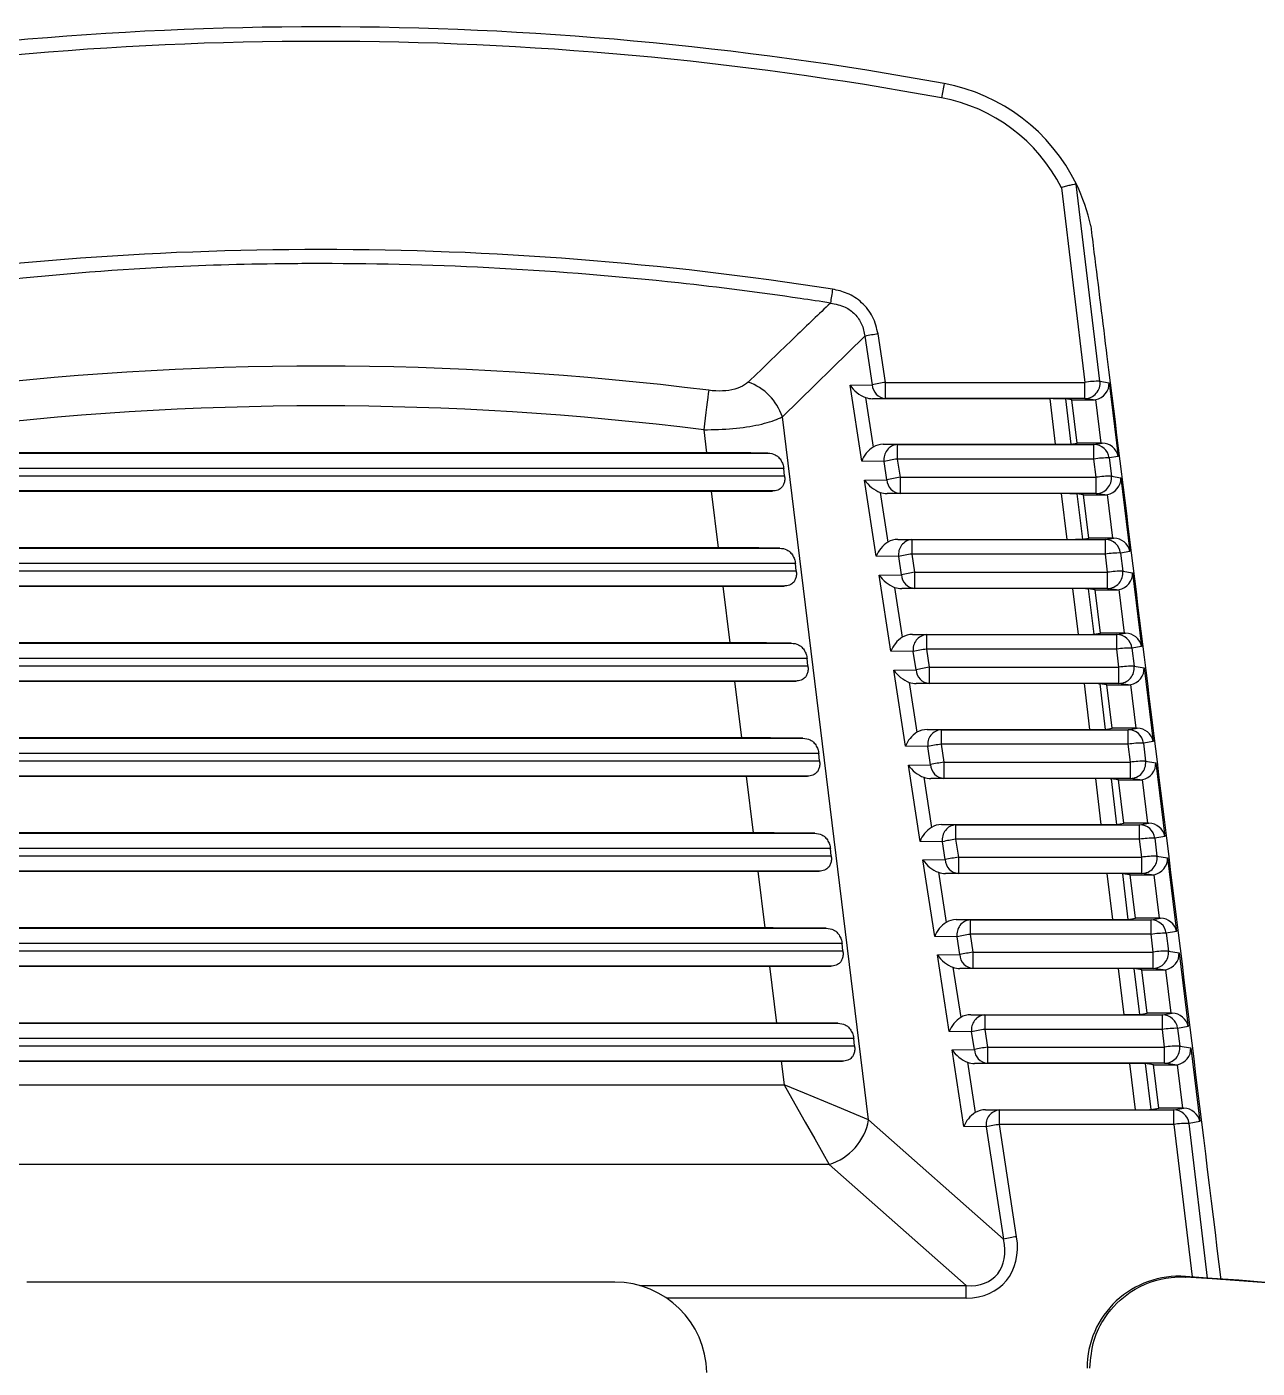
# Model space of a CAD drawing. Extents: x 7 to 135, y 1 to 99.
# Drawn here: x 57.004 to 57.807, y 49.5 to 50.375 of the extents above; entities that cross this region are included whole.
import ezdxf

# ---------------------------------------------------------------- set-up
doc = ezdxf.new("R2010")
doc.units = 0
doc.header["$MEASUREMENT"] = 0
doc.layers.add('OBJECT', color=7, linetype='CONTINUOUS')

msp = doc.modelspace()

# ---------------------------------------------------------------- linework, layer by layer
at = {"layer": 'OBJECT'}
for p, q in [((57.67956, 50.27001), (57.6948, 50.14303)), ((57.70471, 50.14372), (57.68927, 50.2724)), ((57.68927, 50.2724), (57.68929, 50.27237)), ((57.49744, 50.12058), (57.55131, 50.17305)), ((57.55131, 50.17305), (57.55616, 50.14144)), ((57.56476, 50.14303), (57.55991, 50.17463)), ((57.54163, 50.14123), (57.55616, 50.14144)), ((57.54924, 50.09164), (57.54163, 50.14123)), ((57.56476, 50.14303), (57.6948, 50.14303)), ((57.56476, 50.1325), (57.56476, 50.14303)), ((57.6948, 50.1325), (57.6948, 50.14303)), ((57.70471, 50.14372), (57.71066, 50.14275)), ((57.71066, 50.14275), (57.71656, 50.09468)), ((57.55171, 50.13319), (57.55668, 50.10076)), ((57.56476, 50.1325), (57.5563, 50.13237)), ((57.6948, 50.1325), (57.56476, 50.1325)), ((57.70021, 50.13162), (57.6948, 50.1325)), ((57.67221, 50.13237), (57.5563, 50.13237)), ((57.67578, 50.10261), (57.67221, 50.13237)), ((57.68633, 50.13162), (57.68222, 50.13229)), ((57.68222, 50.13229), (57.68577, 50.10269)), ((57.68633, 50.13162), (57.70021, 50.13162)), ((57.6898, 50.10337), (57.68633, 50.13162)), ((57.70543, 50.10337), (57.70194, 50.13177)), ((57.55376, 49.66183), (57.49744, 50.12058)), ((57.44613, 50.11204), (57.44798, 50.097)), ((57.56332, 50.10261), (57.57244, 50.10247)), ((57.56332, 50.10261), (57.67578, 50.10261)), ((57.57244, 50.10247), (57.57244, 50.093)), ((57.57244, 50.10247), (57.7008, 50.10247)), ((57.68577, 50.10269), (57.6898, 50.10337)), ((57.70543, 50.10337), (57.6898, 50.10337)), ((57.7008, 50.10247), (57.70614, 50.10337)), ((57.7008, 50.093), (57.7008, 50.10247)), ((56.90463, 50.09687), (57.48808, 50.09687)), ((57.44798, 50.097), (56.94473, 50.097)), ((57.56384, 50.09142), (57.54924, 50.09164)), ((57.56567, 50.07947), (57.56384, 50.09142)), ((57.57244, 50.093), (57.57427, 50.08106)), ((57.7008, 50.093), (57.57244, 50.093)), ((57.70223, 50.08106), (57.7008, 50.093)), ((57.71656, 50.09468), (57.71071, 50.09369)), ((57.71071, 50.09369), (57.71215, 50.08175)), ((56.8938, 50.08213), (57.49891, 50.08213)), ((57.49832, 50.08687), (56.89439, 50.08687)), ((57.49891, 50.08213), (57.49832, 50.08687)), ((57.57427, 50.08106), (57.57427, 50.07053)), ((57.57427, 50.08106), (57.70223, 50.08106)), ((57.70223, 50.07053), (57.70223, 50.08106)), ((57.71215, 50.08175), (57.71827, 50.08075)), ((57.71827, 50.08075), (57.72417, 50.03268)), ((57.49112, 50.07213), (56.90159, 50.07213)), ((56.94166, 50.072), (57.45105, 50.072)), ((57.45105, 50.072), (57.45559, 50.035)), ((57.55114, 50.07925), (57.56567, 50.07947)), ((57.55877, 50.02961), (57.55114, 50.07925)), ((57.56122, 50.07122), (57.5662, 50.03873)), ((57.57427, 50.07053), (57.56581, 50.0704)), ((57.67965, 50.0704), (57.56581, 50.0704)), ((57.70223, 50.07053), (57.57427, 50.07053)), ((57.68323, 50.04058), (57.67965, 50.0704)), ((57.69395, 50.06962), (57.68965, 50.07032)), ((57.68965, 50.07032), (57.69321, 50.04066)), ((57.69395, 50.06962), (57.70782, 50.06962)), ((57.69742, 50.04137), (57.69395, 50.06962)), ((57.70782, 50.06962), (57.70223, 50.07053)), ((57.71304, 50.04137), (57.70955, 50.06977)), ((57.57284, 50.04058), (57.58196, 50.04044)), ((57.57284, 50.04058), (57.68323, 50.04058)), ((57.58196, 50.04044), (57.58196, 50.03097)), ((57.58196, 50.04044), (57.70824, 50.04044)), ((57.69321, 50.04066), (57.69742, 50.04137)), ((57.71304, 50.04137), (57.69742, 50.04137)), ((57.70824, 50.04044), (57.71375, 50.04137)), ((57.70824, 50.03097), (57.70824, 50.04044)), ((56.89702, 50.03487), (57.49569, 50.03487)), ((57.45559, 50.035), (56.93712, 50.035)), ((57.57336, 50.02939), (57.55877, 50.02961)), ((57.57519, 50.0175), (57.57336, 50.02939)), ((57.58196, 50.03097), (57.58378, 50.01908)), ((57.70824, 50.03097), (57.58196, 50.03097)), ((57.70967, 50.01908), (57.70824, 50.03097)), ((57.72417, 50.03268), (57.71816, 50.03166)), ((57.71816, 50.03166), (57.71958, 50.01977)), ((56.88619, 50.02013), (57.50652, 50.02013)), ((57.50594, 50.02487), (56.88677, 50.02487)), ((57.50652, 50.02013), (57.50594, 50.02487)), ((57.58378, 50.01908), (57.58378, 50.00856)), ((57.58378, 50.01908), (57.70967, 50.01908)), ((57.70967, 50.00856), (57.70967, 50.01908)), ((57.71958, 50.01977), (57.72588, 50.01875)), ((57.72588, 50.01875), (57.73178, 49.97068)), ((57.49873, 50.01013), (56.89398, 50.01013)), ((56.93405, 50.01), (57.45866, 50.01)), ((57.45866, 50.01), (57.46321, 49.973)), ((57.56066, 50.01728), (57.57519, 50.0175)), ((57.56829, 49.96758), (57.56066, 50.01728)), ((57.57073, 50.00924), (57.57572, 49.9767)), ((57.58378, 50.00856), (57.57532, 50.00843)), ((57.68708, 50.00843), (57.57532, 50.00843)), ((57.70967, 50.00856), (57.58378, 50.00856)), ((57.69067, 49.97855), (57.68708, 50.00843)), ((57.70156, 50.00762), (57.69709, 50.00835)), ((57.69709, 50.00835), (57.70065, 49.97863)), ((57.70156, 50.00762), (57.71543, 50.00762)), ((57.70503, 49.97937), (57.70156, 50.00762)), ((57.71543, 50.00762), (57.70967, 50.00856)), ((57.72065, 49.97937), (57.71717, 50.00777)), ((57.58236, 49.97855), (57.59148, 49.97842)), ((57.58236, 49.97855), (57.69067, 49.97855)), ((57.59148, 49.97842), (57.59148, 49.96894)), ((57.59148, 49.97842), (57.71569, 49.97842)), ((57.70065, 49.97863), (57.70503, 49.97937)), ((57.72065, 49.97937), (57.70503, 49.97937)), ((57.71569, 49.97842), (57.72136, 49.97937)), ((57.71569, 49.96894), (57.71569, 49.97842)), ((56.88941, 49.97287), (57.50331, 49.97287)), ((57.46321, 49.973), (56.92951, 49.973)), ((57.58288, 49.96736), (57.56829, 49.96758)), ((57.5847, 49.95553), (57.58288, 49.96736)), ((57.59148, 49.96894), (57.59329, 49.95711)), ((57.71569, 49.96894), (57.59148, 49.96894)), ((57.71711, 49.95711), (57.71569, 49.96894)), ((57.73178, 49.97068), (57.7256, 49.96963)), ((57.7256, 49.96963), (57.72702, 49.9578)), ((56.87858, 49.95813), (57.51413, 49.95813)), ((57.51355, 49.96287), (56.87916, 49.96287)), ((57.51413, 49.95813), (57.51355, 49.96287)), ((57.72702, 49.9578), (57.73349, 49.95675)), ((57.57017, 49.95531), (57.5847, 49.95553)), ((57.57781, 49.90555), (57.57017, 49.95531)), ((57.59329, 49.95711), (57.59329, 49.94659)), ((57.59329, 49.95711), (57.71711, 49.95711)), ((57.71711, 49.94659), (57.71711, 49.95711)), ((57.73349, 49.95675), (57.7394, 49.90868)), ((57.50634, 49.94813), (56.88637, 49.94813)), ((56.92644, 49.948), (57.46628, 49.948)), ((57.46628, 49.948), (57.47082, 49.911)), ((57.58024, 49.94727), (57.58525, 49.91467)), ((57.59329, 49.94659), (57.58483, 49.94646)), ((57.69452, 49.94646), (57.58483, 49.94646)), ((57.71711, 49.94659), (57.59329, 49.94659)), ((57.69811, 49.91652), (57.69452, 49.94646)), ((57.70917, 49.94562), (57.70452, 49.94638)), ((57.70452, 49.94638), (57.7081, 49.91661)), ((57.70917, 49.94562), (57.72305, 49.94562)), ((57.71264, 49.91737), (57.70917, 49.94562)), ((57.72305, 49.94562), (57.71711, 49.94659)), ((57.72827, 49.91737), (57.72478, 49.94578)), ((57.59188, 49.91652), (57.601, 49.91639)), ((57.59188, 49.91652), (57.69811, 49.91652)), ((57.601, 49.91639), (57.601, 49.90692)), ((57.601, 49.91639), (57.72313, 49.91639)), ((57.7081, 49.91661), (57.71264, 49.91737)), ((57.72827, 49.91737), (57.71264, 49.91737)), ((57.72313, 49.91639), (57.72897, 49.91737)), ((57.72313, 49.90692), (57.72313, 49.91639)), ((56.88179, 49.91087), (57.51092, 49.91087)), ((57.47082, 49.911), (56.92189, 49.911)), ((57.5924, 49.90533), (57.57781, 49.90555)), ((57.59421, 49.89356), (57.5924, 49.90533)), ((57.601, 49.90692), (57.60281, 49.89514)), ((57.72313, 49.90692), (57.601, 49.90692)), ((57.72454, 49.89514), (57.72313, 49.90692)), ((57.7394, 49.90868), (57.73304, 49.90761)), ((57.73304, 49.90761), (57.73446, 49.89583)), ((56.87097, 49.89613), (57.52174, 49.89613)), ((57.52116, 49.90087), (56.87155, 49.90087)), ((57.52174, 49.89613), (57.52116, 49.90087)), ((57.57968, 49.89334), (57.59421, 49.89356)), ((57.58733, 49.84352), (57.57968, 49.89334)), ((57.60281, 49.89514), (57.60281, 49.88461)), ((57.60281, 49.89514), (57.72454, 49.89514)), ((57.72454, 49.88461), (57.72454, 49.89514)), ((57.73446, 49.89583), (57.74111, 49.89475)), ((57.74111, 49.89475), (57.74701, 49.84668)), ((57.51396, 49.88613), (56.87876, 49.88613)), ((56.91882, 49.886), (57.47389, 49.886)), ((57.47389, 49.886), (57.47843, 49.849)), ((57.58976, 49.8853), (57.59477, 49.85265)), ((57.60281, 49.88461), (57.59435, 49.88449)), ((57.70196, 49.88449), (57.59435, 49.88449)), ((57.72454, 49.88461), (57.60281, 49.88461)), ((57.70555, 49.8545), (57.70196, 49.88449)), ((57.71678, 49.88362), (57.71196, 49.88441)), ((57.71196, 49.88441), (57.71554, 49.85458)), ((57.71678, 49.88362), (57.73066, 49.88362)), ((57.72025, 49.85537), (57.71678, 49.88362)), ((57.73066, 49.88362), (57.72454, 49.88461)), ((57.73588, 49.85537), (57.73239, 49.88378)), ((57.6014, 49.8545), (57.61052, 49.85436)), ((57.6014, 49.8545), (57.70555, 49.8545)), ((57.61052, 49.85436), (57.61052, 49.84489)), ((57.61052, 49.85436), (57.73057, 49.85436)), ((57.71554, 49.85458), (57.72025, 49.85537)), ((57.73588, 49.85537), (57.72025, 49.85537)), ((57.73057, 49.85436), (57.73659, 49.85537)), ((57.73057, 49.84489), (57.73057, 49.85436)), ((56.87418, 49.84887), (57.51853, 49.84887)), ((57.47843, 49.849), (56.91428, 49.849)), ((57.61052, 49.84489), (57.61232, 49.83317)), ((57.73057, 49.84489), (57.61052, 49.84489)), ((57.73198, 49.83317), (57.73057, 49.84489)), ((57.74701, 49.84668), (57.74049, 49.84558)), ((57.74049, 49.84558), (57.74189, 49.83386)), ((57.52877, 49.83887), (56.86394, 49.83887)), ((57.52936, 49.83413), (57.52877, 49.83887)), ((57.60193, 49.8433), (57.58733, 49.84352)), ((57.60372, 49.83159), (57.60193, 49.8433)), ((56.86335, 49.83413), (57.52936, 49.83413)), ((57.58919, 49.83137), (57.60372, 49.83159)), ((57.59685, 49.78149), (57.58919, 49.83137)), ((57.61232, 49.83317), (57.61232, 49.82264)), ((57.61232, 49.83317), (57.73198, 49.83317)), ((57.73198, 49.82264), (57.73198, 49.83317)), ((57.74189, 49.83386), (57.74872, 49.83275)), ((57.74872, 49.83275), (57.75462, 49.78468)), ((57.52157, 49.82413), (56.87114, 49.82413)), ((56.91121, 49.824), (57.4815, 49.824)), ((57.4815, 49.824), (57.48604, 49.787)), ((57.59927, 49.82333), (57.60429, 49.79062)), ((57.61232, 49.82264), (57.60386, 49.82252)), ((57.70939, 49.82252), (57.60386, 49.82252)), ((57.73198, 49.82264), (57.61232, 49.82264)), ((57.713, 49.79247), (57.70939, 49.82252)), ((57.7244, 49.82162), (57.7194, 49.82243)), ((57.7194, 49.82243), (57.72298, 49.79255)), ((57.7244, 49.82162), (57.73827, 49.82162)), ((57.72787, 49.79337), (57.7244, 49.82162)), ((57.73827, 49.82162), (57.73198, 49.82264)), ((57.74349, 49.79337), (57.74001, 49.82178)), ((57.61093, 49.79247), (57.62004, 49.79233)), ((57.61093, 49.79247), (57.713, 49.79247)), ((57.62004, 49.79233), (57.62004, 49.78286)), ((57.62004, 49.79233), (57.73802, 49.79233)), ((57.72298, 49.79255), (57.72787, 49.79337)), ((57.74349, 49.79337), (57.72787, 49.79337)), ((57.73802, 49.79233), (57.7442, 49.79337)), ((57.73802, 49.78286), (57.73802, 49.79233)), ((56.86657, 49.78687), (57.52614, 49.78687)), ((57.48604, 49.787), (56.90667, 49.787)), ((57.62004, 49.78286), (57.62183, 49.7712)), ((57.73802, 49.78286), (57.62004, 49.78286)), ((57.73942, 49.7712), (57.73802, 49.78286)), ((57.75462, 49.78468), (57.74793, 49.78355)), ((57.74793, 49.78355), (57.74933, 49.77189)), ((57.53639, 49.77687), (56.85632, 49.77687)), ((57.53697, 49.77213), (57.53639, 49.77687)), ((57.61145, 49.78128), (57.59685, 49.78149)), ((57.61324, 49.76962), (57.61145, 49.78128)), ((56.85574, 49.77213), (57.53697, 49.77213)), ((57.59871, 49.7694), (57.61324, 49.76962)), ((57.60637, 49.71947), (57.59871, 49.7694)), ((57.62183, 49.7712), (57.62183, 49.76067)), ((57.62183, 49.7712), (57.73942, 49.7712)), ((57.73942, 49.76067), (57.73942, 49.7712)), ((57.74933, 49.77189), (57.75633, 49.77075)), ((57.75633, 49.77075), (57.76223, 49.72268)), ((57.52918, 49.76213), (56.86353, 49.76213)), ((56.9036, 49.762), (57.48911, 49.762)), ((57.48911, 49.762), (57.49366, 49.725)), ((57.60878, 49.76136), (57.61381, 49.72859)), ((57.62183, 49.76067), (57.61337, 49.76054)), ((57.71683, 49.76054), (57.61337, 49.76054)), ((57.73942, 49.76067), (57.62183, 49.76067)), ((57.72044, 49.73044), (57.71683, 49.76054)), ((57.73201, 49.75962), (57.72683, 49.76046)), ((57.72683, 49.76046), (57.73043, 49.73052)), ((57.73201, 49.75962), (57.74589, 49.75962)), ((57.73548, 49.73137), (57.73201, 49.75962)), ((57.74589, 49.75962), (57.73942, 49.76067)), ((57.75111, 49.73137), (57.74762, 49.75978)), ((57.62045, 49.73044), (57.62956, 49.7303)), ((57.62045, 49.73044), (57.72044, 49.73044)), ((57.62956, 49.7303), (57.62956, 49.72083)), ((57.62956, 49.7303), (57.74546, 49.7303)), ((57.73043, 49.73052), (57.73548, 49.73137)), ((57.75111, 49.73137), (57.73548, 49.73137)), ((57.74546, 49.7303), (57.75181, 49.73137)), ((57.74546, 49.72083), (57.74546, 49.7303)), ((56.85895, 49.72487), (57.53376, 49.72487)), ((57.49366, 49.725), (56.89905, 49.725)), ((57.76223, 49.72268), (57.75537, 49.72152)), ((57.75537, 49.72152), (57.75676, 49.70992)), ((57.544, 49.71487), (56.84871, 49.71487)), ((57.54458, 49.71013), (57.544, 49.71487)), ((57.62097, 49.71925), (57.60637, 49.71947)), ((57.62275, 49.70764), (57.62097, 49.71925)), ((57.62956, 49.72083), (57.63134, 49.70923)), ((57.74546, 49.72083), (57.62956, 49.72083)), ((57.74685, 49.70923), (57.74546, 49.72083)), ((56.84813, 49.71013), (57.54458, 49.71013)), ((57.60822, 49.70743), (57.62275, 49.70764)), ((57.61589, 49.65744), (57.60822, 49.70743)), ((57.63134, 49.70923), (57.63134, 49.6987)), ((57.63134, 49.70923), (57.74685, 49.70923)), ((57.74685, 49.6987), (57.74685, 49.70923)), ((57.75676, 49.70992), (57.76394, 49.70875)), ((57.76394, 49.70875), (57.76985, 49.66068)), ((57.53679, 49.70013), (56.85592, 49.70013)), ((56.89599, 49.7), (57.49673, 49.7)), ((57.49673, 49.7), (57.49861, 49.68464)), ((57.61829, 49.69939), (57.62333, 49.66656)), ((57.63134, 49.6987), (57.62288, 49.69857)), ((57.72427, 49.69857), (57.62288, 49.69857)), ((57.74685, 49.6987), (57.63134, 49.6987)), ((57.72788, 49.66841), (57.72427, 49.69857)), ((57.73962, 49.69762), (57.73427, 49.69849)), ((57.73427, 49.69849), (57.73787, 49.66849)), ((57.73962, 49.69762), (57.7535, 49.69762)), ((57.74309, 49.66937), (57.73962, 49.69762)), ((57.7535, 49.69762), (57.74685, 49.6987)), ((57.75872, 49.66937), (57.75523, 49.69777)), ((56.8941, 49.68464), (57.49861, 49.68464)), ((57.73787, 49.66849), (57.74309, 49.66937)), ((57.75872, 49.66937), (57.74309, 49.66937)), ((57.7529, 49.66827), (57.75942, 49.66937)), ((57.64173, 49.584), (57.55376, 49.66183)), ((57.62997, 49.66841), (57.63909, 49.66827)), ((57.62997, 49.66841), (57.72788, 49.66841)), ((57.63909, 49.6588), (57.63909, 49.66827)), ((57.63909, 49.66827), (57.7529, 49.66827)), ((57.7529, 49.6588), (57.7529, 49.66827)), ((57.76985, 49.66068), (57.76282, 49.65949)), ((57.63049, 49.65722), (57.61589, 49.65744)), ((57.63049, 49.65722), (57.64173, 49.584)), ((57.65032, 49.58558), (57.63909, 49.6588)), ((57.7529, 49.6588), (57.63909, 49.6588)), ((57.7529, 49.6588), (57.76484, 49.55932)), ((57.77492, 49.5586), (57.76282, 49.65949)), ((57.52798, 49.63268), (56.86473, 49.63268)), ((57.52798, 49.63268), (57.61732, 49.55363)), ((57.38811, 49.55591), (57.00443, 49.55591)), ((57.76047, 49.55926), (57.7605, 49.55963)), ((57.40449, 49.55363), (57.61732, 49.55363)), ((57.61732, 49.5455), (57.61732, 49.55363)), ((57.61732, 49.5455), (57.42189, 49.5455))]:
    msp.add_line(p, q, dxfattribs=at)
at = {"layer": 'OBJECT', "flags": 128}
for points in [[(57.44937, 50.13782), (57.4491, 50.13566), (57.44878, 50.13309), (57.44841, 50.13016), (57.448, 50.12692), (57.44757, 50.12343), (57.4471, 50.11974), (57.44662, 50.11593), (57.44613, 50.11204)], [(57.55376, 49.66183), (57.54594, 49.66506), (57.53605, 49.66915), (57.52451, 49.67392), (57.51185, 49.67916), (57.49861, 49.68464)], [(57.49861, 49.68464), (57.50566, 49.67216), (57.5124, 49.66024), (57.51854, 49.64937), (57.52381, 49.64005), (57.52798, 49.63268)]]:
    msp.add_lwpolyline(points, dxfattribs=at)
at = {"layer": 'OBJECT'}
for centre, radius, start, end in [((57.19636, 48.125), 2.25, 79.58626, 100.41374), ((57.19636, 48.12553), 2.24, 79.58626, 100.41374), ((57.84181, 50.28674), 0.24419, 167.89636, 170.1213), ((57.58136, 50.21991), 0.12, 25.92184, 79.58626), ((57.58136, 50.22044), 0.11, 26.78627, 79.58626), ((57.58136, 50.21991), 0.12, 12.10705, 25.92184), ((58.26542, 50.08794), 0.74428, 171.04198, 171.74877), ((57.57609, 50.06261), 0.11318, 98.22069, 102.6463), ((57.19636, 48.125), 2.02866, 82.8353, 97.1647), ((57.46329, 50.10918), 0.036, 18.46144, 70.67125), ((57.58103, 50.03051), 0.11369, 98.23099, 102.63669), ((57.56543, 50.14175), 0.00928, 181.91104, 265.81065), ((57.70346, 50.09004), 0.05369, 88.66914, 99.28757), ((57.69478, 50.1425), 0.01, 270.07544, 6.99204), ((57.19636, 48.125), 2.00268, 82.8353, 97.1647), ((57.57332, 50.09291), 0.0096, 95.31293, 188.95394), ((57.70079, 50.09248), 0.01, 6.97635, 89.93785), ((57.58862, 49.98098), 0.11318, 98.22069, 102.6463), ((57.70947, 50.04), 0.05371, 88.6744, 99.28906), ((57.59045, 49.96904), 0.11318, 98.22069, 102.6463), ((57.7109, 50.02805), 0.05371, 88.67434, 99.28889), ((57.70222, 50.08053), 0.01, 270.08147, 6.98731), ((57.57495, 50.07978), 0.00928, 181.92076, 265.80288), ((57.58285, 50.03088), 0.0096, 95.3153, 188.95158), ((57.70823, 50.03045), 0.01, 6.97619, 89.93421), ((57.59822, 49.91851), 0.11363, 98.22573, 102.63369), ((57.71691, 49.97797), 0.05371, 88.6744, 99.28906), ((57.6, 49.90687), 0.11338, 98.22463, 102.64236), ((57.71835, 49.96599), 0.0538, 88.68342, 99.28004), ((57.70966, 50.01856), 0.01, 270.07747, 6.99299), ((57.58446, 50.01781), 0.00928, 181.91661, 265.80703), ((57.59237, 49.96886), 0.0096, 95.31394, 188.95294), ((57.71568, 49.96842), 0.01, 6.97433, 89.93775), ((57.60776, 49.85637), 0.11375, 98.23172, 102.63527), ((57.72435, 49.91596), 0.05369, 88.66907, 99.2874), ((57.72577, 49.90413), 0.05369, 88.66907, 99.2874), ((57.71709, 49.95659), 0.01, 270.07537, 6.99044), ((57.60966, 49.84412), 0.11417, 98.23984, 102.62715), ((57.59397, 49.95584), 0.00928, 181.91282, 265.81083), ((57.60189, 49.90683), 0.0096, 95.31109, 188.95579), ((57.72312, 49.90639), 0.01, 6.97635, 89.93953), ((57.61722, 49.7947), 0.11338, 98.22463, 102.64236), ((57.73181, 49.85382), 0.0538, 88.68336, 99.27987), ((57.61898, 49.78319), 0.11312, 98.21938, 102.64761), ((57.60349, 49.89387), 0.00928, 181.91888, 265.80476), ((57.73321, 49.84214), 0.05371, 88.6744, 99.28906), ((57.72453, 49.89461), 0.01, 270.08154, 6.98892), ((57.61141, 49.8448), 0.0096, 95.31394, 188.95294), ((57.73056, 49.84436), 0.01, 6.97635, 89.93953), ((57.6267, 49.73287), 0.11318, 98.22069, 102.6463), ((57.73924, 49.79188), 0.05371, 88.67434, 99.28889), ((57.62855, 49.72089), 0.11345, 98.22594, 102.64105), ((57.613, 49.8319), 0.00928, 181.9205, 265.80315), ((57.74066, 49.78007), 0.0538, 88.68336, 99.27987), ((57.73197, 49.83264), 0.01, 270.0774, 6.99138), ((57.62093, 49.78277), 0.0096, 95.31628, 188.95248), ((57.73801, 49.78233), 0.01, 6.97619, 89.93589), ((57.6363, 49.67038), 0.11364, 98.22632, 102.6338), ((57.74669, 49.72985), 0.05371, 88.67434, 99.28889), ((57.63809, 49.65873), 0.11363, 98.22573, 102.63369), ((57.62251, 49.76993), 0.00928, 181.91094, 265.81271), ((57.74809, 49.7182), 0.05371, 88.6744, 99.28906), ((57.7394, 49.77067), 0.01, 270.07544, 6.99204), ((57.63045, 49.72074), 0.0096, 95.31394, 188.95294), ((57.74545, 49.72031), 0.01, 6.97433, 89.93775), ((57.75413, 49.66784), 0.05369, 88.66907, 99.2874), ((57.64584, 49.60828), 0.11372, 98.2311, 102.63589), ((57.64758, 49.59694), 0.11345, 98.22594, 102.64105), ((57.63202, 49.70796), 0.00928, 181.9205, 265.80315), ((57.75552, 49.65622), 0.05371, 88.67434, 99.28889), ((57.74684, 49.7087), 0.01, 270.0784, 6.99038), ((57.51692, 49.66844), 0.03744, 287.18292, 349.81683), ((57.63997, 49.65871), 0.0096, 95.31469, 188.95218), ((57.75289, 49.65828), 0.01, 6.97635, 89.93953), ((57.65532, 49.54652), 0.11345, 98.22594, 102.64105), ((57.76158, 49.6057), 0.0538, 88.68336, 99.27987), ((57.6665, 49.47362), 0.11312, 98.21997, 102.64772), ((57.38811, 49.49591), 0.06, 1, 90), ((57.75627, 49.49978), 0.06, 85.95727, 180), ((57.1965, 41.57954), 7.99962, 77.894923, 85.957274), ((57.1965, 41.57954), 8, 77.979778, 85.957274)]:
    msp.add_arc(centre, radius, start, end, dxfattribs=at)
for centre, major_axis, ratio, start_param, end_param in [((57.19636, 48.05936), (0, 2.17033), 0.999535, 6.128671, 6.4377), ((57.55023, 50.14228), (0.00979, -0.00828), 0.557988, 4.235556, 5.289967), ((57.70074, 50.14154), (0.00734, 0.00707), 0.946913, 4.094356, 5.612792), ((57.55604, 50.14237), (0.01154, -0.00087), 0.862782, 4.392937, 4.799198), ((57.67216, 50.13229), (0.01007, 0), 0.008673, 0.053472, 1.565554), ((57.7002, 50.14162), (0.00989, -0.0016), 0.998514, 4.873219, 5.047119), ((57.55784, 50.09269), (0.00769, 0.00883), 0.591833, 1.09893, 2.153342), ((57.56368, 50.0926), (0.01153, -0.0012), 0.861198, 1.691488, 2.30922), ((57.67571, 50.1027), (0.01007, 0), 0.00868, 4.719713, 6.231796), ((57.70542, 50.10346), (0.01008, 0), 0.008662, 4.713453, 4.783553), ((57.70665, 50.09346), (0.00821, -0.00613), 0.948914, 0.789132, 2.237468), ((57.44804, 50.09647), (0.06045, 0), 0.008662, 0.84693, 1.57186), ((57.70836, 50.07954), (0.00734, 0.00707), 0.946913, 4.094356, 5.612792), ((57.45099, 50.07252), (0.06045, 0), 0.008662, 4.713453, 5.438383), ((57.55974, 50.08031), (0.00979, -0.00828), 0.557988, 4.235556, 5.289967), ((57.56555, 50.0804), (0.01154, -0.00087), 0.862782, 4.392937, 4.799198), ((57.67959, 50.07031), (0.01007, 0), 0.008673, 0.053472, 1.565554), ((57.70782, 50.07962), (0.00989, -0.0016), 0.998514, 4.873219, 5.047119), ((57.56736, 50.03066), (0.00769, 0.00883), 0.591833, 1.09893, 2.153342), ((57.5732, 50.03058), (0.01153, -0.0012), 0.861198, 1.691488, 2.30922), ((57.68315, 50.04067), (0.01007, 0), 0.00868, 4.719713, 6.231796), ((57.71303, 50.04146), (0.01008, 0), 0.008662, 4.713453, 4.783553), ((57.71426, 50.03146), (0.00821, -0.00613), 0.948914, 0.789132, 2.237468), ((57.45566, 50.03447), (0.06045, 0), 0.008662, 0.84693, 1.57186), ((57.71597, 50.01754), (0.00734, 0.00707), 0.946913, 4.094356, 5.612792), ((57.4586, 50.01052), (0.06045, 0), 0.008662, 4.713453, 5.438383), ((57.56925, 50.01834), (0.00979, -0.00828), 0.557988, 4.235556, 5.289967), ((57.57506, 50.01843), (0.01154, -0.00087), 0.862782, 4.392937, 4.799198), ((57.68703, 50.00834), (0.01007, 0), 0.008673, 0.053472, 1.565554), ((57.71543, 50.01762), (0.00989, -0.0016), 0.998514, 4.873219, 5.047119), ((57.57688, 49.96864), (0.00769, 0.00883), 0.591833, 1.09893, 2.153342), ((57.58272, 49.96855), (0.01153, -0.0012), 0.861198, 1.691488, 2.30922), ((57.69059, 49.97864), (0.01007, 0), 0.00868, 4.719713, 6.231796), ((57.72064, 49.97946), (0.01008, 0), 0.008662, 4.713453, 4.783553), ((57.72187, 49.96946), (0.00821, -0.00613), 0.948914, 0.789132, 2.237468), ((57.46327, 49.97247), (0.06045, 0), 0.008662, 0.84693, 1.57186), ((57.57877, 49.95637), (0.00979, -0.00828), 0.557988, 4.235556, 5.289967), ((57.72358, 49.95554), (0.00734, 0.00707), 0.946913, 4.094356, 5.612792), ((57.46621, 49.94852), (0.06045, 0), 0.008662, 4.713453, 5.438383), ((57.58458, 49.95645), (0.01154, -0.00087), 0.862782, 4.392937, 4.799198), ((57.69447, 49.94637), (0.01007, 0), 0.008673, 0.053472, 1.565554), ((57.72304, 49.95562), (0.00989, -0.0016), 0.998514, 4.873219, 5.047119), ((57.5864, 49.90661), (0.00769, 0.00883), 0.591833, 1.09893, 2.153342), ((57.59224, 49.90652), (0.01153, -0.0012), 0.861198, 1.691488, 2.30922), ((57.69804, 49.91661), (0.01007, 0), 0.00868, 4.719713, 6.231796), ((57.72826, 49.91746), (0.01008, 0), 0.008662, 4.713453, 4.783553), ((57.72948, 49.90746), (0.00821, -0.00613), 0.948914, 0.789132, 2.237468), ((57.47088, 49.91047), (0.06045, 0), 0.008662, 0.84693, 1.57186), ((57.58828, 49.8944), (0.00979, -0.00828), 0.557988, 4.235556, 5.289967), ((57.73119, 49.89354), (0.00734, 0.00707), 0.946913, 4.094356, 5.612792), ((57.47382, 49.88652), (0.06045, 0), 0.008662, 4.713453, 5.438383), ((57.59409, 49.89448), (0.01154, -0.00087), 0.862782, 4.392937, 4.799198), ((57.7019, 49.8844), (0.01007, 0), 0.008673, 0.053472, 1.565554), ((57.73066, 49.89362), (0.00989, -0.0016), 0.998514, 4.873219, 5.047119), ((57.59593, 49.84458), (0.00769, 0.00883), 0.591833, 1.09893, 2.153342), ((57.60176, 49.84449), (0.01153, -0.0012), 0.861198, 1.691488, 2.30922), ((57.70548, 49.85458), (0.01007, 0), 0.00868, 4.719713, 6.231796), ((57.73587, 49.85546), (0.01008, 0), 0.008662, 4.713453, 4.783553), ((57.7371, 49.84546), (0.00821, -0.00613), 0.948914, 0.789132, 2.237468), ((57.4785, 49.84847), (0.06045, 0), 0.008662, 0.84693, 1.57186), ((57.59779, 49.83242), (0.00979, -0.00828), 0.557988, 4.235556, 5.289967), ((57.73881, 49.83154), (0.00734, 0.00707), 0.946913, 4.094356, 5.612792), ((57.48144, 49.82452), (0.06045, 0), 0.008662, 4.713453, 5.438383), ((57.6036, 49.83251), (0.01154, -0.00087), 0.862782, 4.392937, 4.799198), ((57.70934, 49.82243), (0.01007, 0), 0.008673, 0.053472, 1.565554), ((57.73827, 49.83162), (0.00989, -0.0016), 0.998514, 4.873219, 5.047119), ((57.61128, 49.78246), (0.01153, -0.0012), 0.861198, 1.691488, 2.30922), ((57.71292, 49.79255), (0.01007, 0), 0.00868, 4.719713, 6.231796), ((57.74348, 49.79346), (0.01008, 0), 0.008662, 4.713453, 4.783553), ((57.74471, 49.78346), (0.00821, -0.00613), 0.948914, 0.789132, 2.237468), ((57.48611, 49.78647), (0.06045, 0), 0.008662, 0.84693, 1.57186), ((57.60545, 49.78255), (0.00769, 0.00883), 0.591833, 1.09893, 2.153342), ((57.6073, 49.77045), (0.00979, -0.00828), 0.557988, 4.235556, 5.289967), ((57.74642, 49.76954), (0.00734, 0.00707), 0.946913, 4.094356, 5.612792), ((57.48905, 49.76252), (0.06045, 0), 0.008662, 4.713453, 5.438383), ((57.61311, 49.77054), (0.01154, -0.00087), 0.862782, 4.392937, 4.799198), ((57.71678, 49.76046), (0.01007, 0), 0.008673, 0.053472, 1.565554), ((57.74588, 49.76962), (0.00989, -0.0016), 0.998514, 4.873219, 5.047119), ((57.62081, 49.72043), (0.01153, -0.0012), 0.861198, 1.691488, 2.30922), ((57.72037, 49.73053), (0.01007, 0), 0.00868, 4.719713, 6.231796), ((57.75109, 49.73146), (0.01008, 0), 0.008662, 4.713453, 4.783553), ((57.75232, 49.72146), (0.00821, -0.00613), 0.948914, 0.789132, 2.237468), ((57.49372, 49.72447), (0.06045, 0), 0.008662, 0.84693, 1.57186), ((57.61497, 49.72052), (0.00769, 0.00883), 0.591833, 1.09893, 2.153342), ((57.61682, 49.70848), (0.00979, -0.00828), 0.557988, 4.235556, 5.289967), ((57.75403, 49.70754), (0.00734, 0.00707), 0.946913, 4.094356, 5.612792), ((57.49666, 49.70052), (0.06045, 0), 0.008662, 4.713453, 5.438383), ((57.62263, 49.70857), (0.01154, -0.00087), 0.862782, 4.392937, 4.799198), ((57.72421, 49.69849), (0.01007, 0), 0.008673, 0.053472, 1.565554), ((57.75349, 49.70762), (0.00989, -0.0016), 0.998514, 4.873219, 5.047119), ((57.75871, 49.66946), (0.01008, 0), 0.008662, 4.713453, 4.783553), ((57.75994, 49.65946), (0.00821, -0.00613), 0.948914, 0.789132, 2.237468), ((57.62449, 49.65849), (0.00769, 0.00883), 0.591833, 1.09893, 2.153342), ((57.63033, 49.6584), (0.01153, -0.0012), 0.861198, 1.691488, 2.30922), ((57.72781, 49.6685), (0.01007, 0), 0.00868, 4.719713, 6.231796), ((57.60263, 49.59314), (0.03951, -0.03792), 0.729911, 5.63306, 7.044586), ((57.60263, 49.59261), (0.03434, -0.03241), 0.634863, 5.627906, 7.039432)]:
    msp.add_ellipse(centre, major_axis=major_axis, ratio=ratio, start_param=start_param, end_param=end_param, dxfattribs=at)
for points, knots in [([(57.68927, 50.2724), (57.6891, 50.27241), (57.68876, 50.27243), (57.68695, 50.27205), (57.6844, 50.2714), (57.68184, 50.27069), (57.6802, 50.2702), (57.67963, 50.27003), (57.67956, 50.27001)], [0, 0, 0, 0, 0.219292, 0.438494, 0.659229, 0.882999, 0.985847, 1, 1, 1, 1]), ([(57.69869, 50.24508), (57.6994, 50.2394), (57.70292, 50.21097), (57.71769, 50.09157), (57.74535, 49.86803), (57.77008, 49.66719), (57.78361, 49.55734)], [0, 0, 0, 0, 0.024804, 0.124022, 0.520892, 1, 1, 1, 1]), ([(57.52884, 50.19476), (57.52225, 50.19577), (57.4893, 50.2008), (57.37894, 50.21478), (57.26758, 50.22089), (57.15635, 50.22034), (57.04508, 50.21763), (56.94123, 50.20452), (56.86387, 50.19476)], [0, 0, 0, 0, 0.029967, 0.149857, 0.5, 0.529967, 0.649857, 1, 1, 1, 1]), ([(57.55991, 50.17463), (57.55897, 50.17844), (57.55709, 50.18606), (57.54972, 50.19533), (57.5404, 50.2015), (57.53347, 50.20309), (57.53022, 50.20384)], [0, 0, 0, 0, 0.2618869, 0.5244081, 0.7764239, 1, 1, 1, 1]), ([(57.52884, 50.19476), (57.52127, 50.18754), (57.50336, 50.17045), (57.48551, 50.15314), (57.47521, 50.14315)], [0, 0, 0, 0, 0.422662, 1, 1, 1, 1]), ([(57.52884, 50.19476), (57.53215, 50.19412), (57.53802, 50.19298), (57.54503, 50.1878), (57.54974, 50.18113), (57.55078, 50.1758), (57.55131, 50.17305)], [0, 0, 0, 0, 0.295333, 0.524718, 0.754462, 1, 1, 1, 1]), ([(57.47521, 50.14315), (57.47364, 50.14195), (57.4705, 50.13955), (57.46287, 50.13759), (57.45545, 50.1372), (57.45096, 50.13766), (57.44937, 50.13782)], [0, 0, 0, 0, 0.288924, 0.578771, 0.851946, 1, 1, 1, 1]), ([(57.44613, 50.11204), (57.45261, 50.11219), (57.46557, 50.11249), (57.48274, 50.11518), (57.4927, 50.1182), (57.49663, 50.12017), (57.49744, 50.12058)], [0, 0, 0, 0, 0.307399, 0.614924, 0.920649, 1, 1, 1, 1]), ([(57.48808, 50.09687), (57.4897, 50.09668), (57.49241, 50.09636), (57.4954, 50.09399), (57.49717, 50.09127), (57.49803, 50.08878), (57.49826, 50.08732), (57.49832, 50.08687)], [0, 0, 0, 0, 0.345932, 0.577479, 0.767325, 0.92801, 1, 1, 1, 1]), ([(57.49891, 50.08213), (57.49897, 50.08122), (57.49909, 50.07939), (57.49855, 50.07688), (57.49739, 50.07462), (57.49523, 50.07277), (57.49291, 50.07218), (57.49138, 50.07214), (57.49112, 50.07213)], [0, 0, 0, 0, 0.150345, 0.300705, 0.452228, 0.658974, 0.94286, 1, 1, 1, 1]), ([(57.49569, 50.03487), (57.49732, 50.03468), (57.50002, 50.03436), (57.50301, 50.03199), (57.50478, 50.02927), (57.50565, 50.02678), (57.50587, 50.02532), (57.50594, 50.02487)], [0, 0, 0, 0, 0.345921, 0.577478, 0.767325, 0.92801, 1, 1, 1, 1]), ([(57.50652, 50.02013), (57.50658, 50.01922), (57.5067, 50.01739), (57.50616, 50.01488), (57.50501, 50.01262), (57.50285, 50.01077), (57.50053, 50.01018), (57.49899, 50.01014), (57.49873, 50.01013)], [0, 0, 0, 0, 0.150343, 0.300703, 0.45223, 0.658965, 0.942848, 1, 1, 1, 1]), ([(57.50331, 49.97287), (57.50493, 49.97268), (57.50764, 49.97236), (57.51062, 49.96999), (57.51239, 49.96727), (57.51326, 49.96478), (57.51348, 49.96332), (57.51355, 49.96287)], [0, 0, 0, 0, 0.345932, 0.577479, 0.767325, 0.92801, 1, 1, 1, 1]), ([(57.51413, 49.95813), (57.51419, 49.95722), (57.51431, 49.95539), (57.51377, 49.95288), (57.51262, 49.95062), (57.51046, 49.94877), (57.50814, 49.94818), (57.5066, 49.94814), (57.50634, 49.94813)], [0, 0, 0, 0, 0.150345, 0.300705, 0.452228, 0.658974, 0.94286, 1, 1, 1, 1]), ([(57.51092, 49.91087), (57.51254, 49.91068), (57.51525, 49.91036), (57.51824, 49.90799), (57.52001, 49.90527), (57.52087, 49.90278), (57.52109, 49.90132), (57.52116, 49.90087)], [0, 0, 0, 0, 0.345922, 0.57748, 0.767326, 0.928007, 1, 1, 1, 1]), ([(57.52174, 49.89613), (57.5218, 49.89522), (57.52192, 49.89339), (57.52139, 49.89088), (57.52023, 49.88862), (57.51807, 49.88677), (57.51575, 49.88618), (57.51421, 49.88614), (57.51396, 49.88613)], [0, 0, 0, 0, 0.150343, 0.300703, 0.45223, 0.658965, 0.942848, 1, 1, 1, 1]), ([(57.51853, 49.84887), (57.52015, 49.84868), (57.52286, 49.84836), (57.52585, 49.84599), (57.52762, 49.84327), (57.52848, 49.84078), (57.52871, 49.83932), (57.52877, 49.83887)], [0, 0, 0, 0, 0.345935, 0.577498, 0.767323, 0.92801, 1, 1, 1, 1]), ([(57.52936, 49.83413), (57.52942, 49.83322), (57.52954, 49.83139), (57.529, 49.82888), (57.52784, 49.82662), (57.52568, 49.82477), (57.52336, 49.82418), (57.52183, 49.82414), (57.52157, 49.82413)], [0, 0, 0, 0, 0.150345, 0.300705, 0.452228, 0.658974, 0.94286, 1, 1, 1, 1]), ([(57.52614, 49.78687), (57.52777, 49.78668), (57.53047, 49.78636), (57.53346, 49.78399), (57.53523, 49.78127), (57.5361, 49.77878), (57.53632, 49.77732), (57.53639, 49.77687)], [0, 0, 0, 0, 0.345925, 0.577499, 0.767325, 0.928007, 1, 1, 1, 1]), ([(57.53697, 49.77213), (57.53703, 49.77122), (57.53715, 49.76939), (57.53661, 49.76688), (57.53546, 49.76462), (57.5333, 49.76277), (57.53098, 49.76218), (57.52944, 49.76214), (57.52918, 49.76213)], [0, 0, 0, 0, 0.150343, 0.300703, 0.45223, 0.658965, 0.942848, 1, 1, 1, 1]), ([(57.53376, 49.72487), (57.53538, 49.72468), (57.53809, 49.72436), (57.54107, 49.72199), (57.54284, 49.71927), (57.54371, 49.71678), (57.54393, 49.71532), (57.544, 49.71487)], [0, 0, 0, 0, 0.345935, 0.577498, 0.767323, 0.92801, 1, 1, 1, 1]), ([(57.54458, 49.71013), (57.54464, 49.70922), (57.54476, 49.70739), (57.54422, 49.70488), (57.54307, 49.70262), (57.54091, 49.70077), (57.53859, 49.70018), (57.53705, 49.70014), (57.53679, 49.70013)], [0, 0, 0, 0, 0.150345, 0.300705, 0.452228, 0.658974, 0.94286, 1, 1, 1, 1]), ([(57.69812, 49.49978), (57.6987, 49.50606), (57.69987, 49.51857), (57.7092, 49.53636), (57.72611, 49.55267), (57.74506, 49.55903), (57.75731, 49.55941), (57.76039, 49.55926), (57.76047, 49.55926)], [0, 0, 0, 0, 0.1547584, 0.3085322, 0.5522502, 0.8871384, 0.9970962, 1, 1, 1, 1])]:
    msp.add_open_spline(points, degree=3, knots=knots, dxfattribs=at)

doc.saveas('drawing.dxf')
